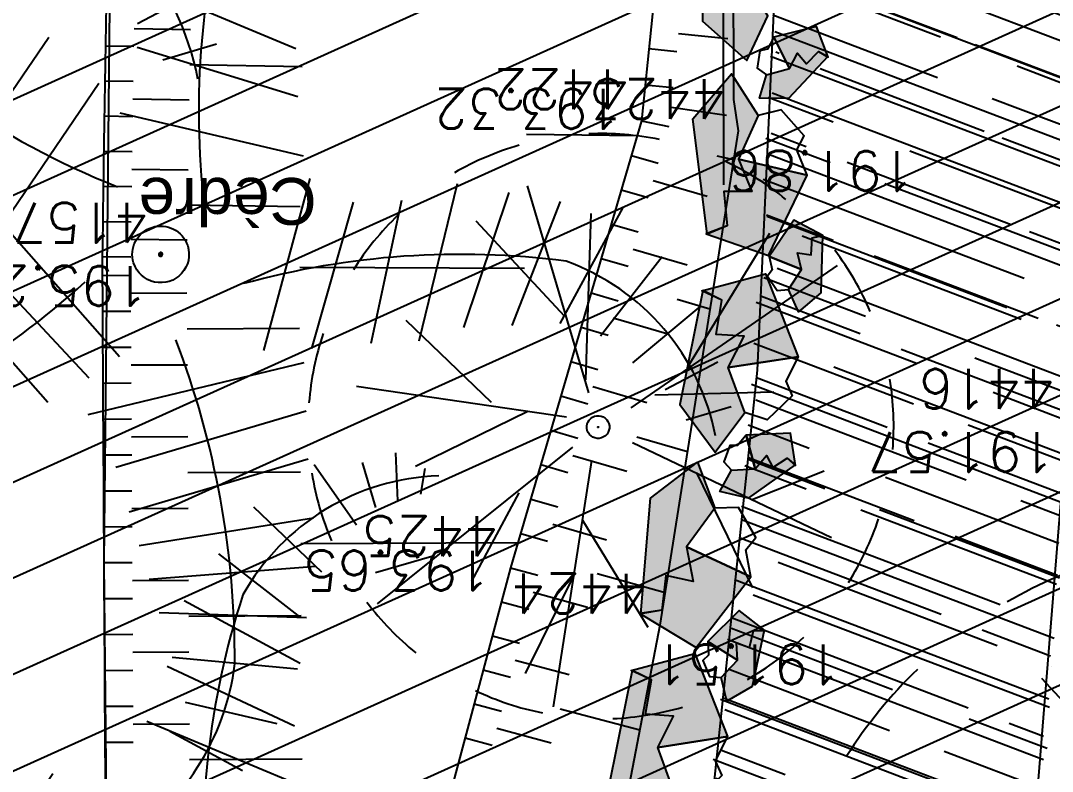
# Model space of a CAD drawing. Extents: x -594 to 29166, y -5797 to 14313.
# Drawn here: x 16123 to 17004, y -4234 to -3592 of the extents above; entities that cross this region are included whole.
import ezdxf
from ezdxf.enums import TextEntityAlignment as Align
from ezdxf.lldxf.tags import DXFTag

# ---------------------------------------------------------------- set-up
doc = ezdxf.new("R2010")
doc.units = 0
doc.linetypes.add('Style de ligne -15', pattern=[2.0832800000000002, 1.25, -0.41656, 0.1388600000000001, -0.2778600000000001])
doc.layers.get('0').update_dxf_attribs({"color": 252})
for name, color, linetype in [('A SITE', 252, 'Continuous'), ('Fond topo - TAL', 252, 'Continuous'), ('Fond topo - TAL_HAC', 252, 'Continuous'), ('Fond topo - VEG', 252, 'Continuous'), ('Fond topo - VEG_TXT_ESSENCE', 252, 'Continuous'), ('Fond topo - Z_500', 252, 'Continuous'), ('prlm-VRD', 252, 'Continuous'), ('SA - béton balayé', 252, 'Continuous'), ('SA - EBC', 252, 'Continuous'), ('SA - gazon', 252, 'Continuous'), ('SA - rochers', 252, 'Continuous')]:
    doc.layers.add(name, color=color, linetype=linetype)
for name, color, linetype, plot in [('Fond topo - N', 252, 'Continuous', False), ('Fond topo - NCACHE', 252, 'Continuous', False), ('Fond topo - ZCACHE', 252, 'Continuous', False)]:
    doc.layers.add(name, color=color, linetype=linetype, plot=plot)
doc.layers.add('Fond topo - P', color=252, linetype='Continuous', lineweight=50)
doc.layers.add('Fond topo - VOI', color=252, linetype='Continuous', lineweight=25)
doc.styles.add('2000_ARIAL', font='arial.ttf', dxfattribs={"height": 0.400000006})
doc.styles.add('SIMPLEX', font='simplex_.ttf', dxfattribs={"height": 1.25})
tags = doc.linetypes.add('L16', pattern=[0.37500001490116125, 0.300000011920929, -0.07500000298023224]).pattern_tags.tags
tags[6:7] = [DXFTag(74, 4), DXFTag(75, 0), DXFTag(340, '0'), DXFTag(46, 0.0), DXFTag(50, 0.0), DXFTag(44, 0.0), DXFTag(45, 0.0)]
tags[4:5] = [DXFTag(74, 4), DXFTag(75, 0), DXFTag(340, '0'), DXFTag(46, 0.0), DXFTag(50, 0.0), DXFTag(44, 0.0), DXFTag(45, 0.0)]
tags = doc.linetypes.add('L8', pattern=[0.22500000894069674, 0.1500000059604645, -0.07500000298023224]).pattern_tags.tags
tags[6:7] = [DXFTag(74, 4), DXFTag(75, 0), DXFTag(340, '0'), DXFTag(46, 0.0), DXFTag(50, 0.0), DXFTag(44, 0.0), DXFTag(45, 0.0)]
tags[4:5] = [DXFTag(74, 4), DXFTag(75, 0), DXFTag(340, '0'), DXFTag(46, 0.0), DXFTag(50, 0.0), DXFTag(44, 0.0), DXFTag(45, 0.0)]
pattern_1 = [(339.1715360744705, (-355966725.0913794, -417896002.4038396), (120.5899727452301, 7.619611099305162), [750, -100, 250, -50]), (339.1715360744705, (-355966654.0479279, -417896002.6831044), (-23.08696394935313, 79.93273481872912), [150, -16.5, 300, -37.5]), (339.1715360744705, (-355966686.6133692, -417895971.5705341), (254.9204179624569, -61.13779932125717), [400, -70, 200, -50])]

# ---------------------------------------------------------------- blocks, each defined once
blk = doc.blocks.new('A 90.PTOPO')
at = {"layer": 'Fond topo - NCACHE', "style": 'SIMPLEX'}
blk.add_attdef('MAT', text='', height=0.34, dxfattribs=at).set_placement((0.09999999986030161, -0.09999999962747097), align=Align.TOP_LEFT)
at = {"layer": 'Fond topo - ZCACHE', "style": 'SIMPLEX'}
blk.add_attdef('ALT', (0.09999999986030161, 0.09999999962747097), '', height=0.34, dxfattribs=at)
blk = doc.blocks.new('A 90.RESINEUX')
at = {"ltscale": 2}
for p, q in [((-0.094168577, 0.128855591), (0.035826955, 0.18885353)), ((-0.08416892100000001, 0.08885696600000001), (0.035826955, 0.148854904)), ((0.115824206, 0.148854904), (0.205821113, 0.038858684)), ((-0.074169264, 0.058857997), (0.05582626800000001, 0.118855935)), ((0.06582592400000001, 0.118855935), (0.155822831, 0.008859715)), ((-0.444156549, 0.058857997), (-0.394158268, 0.108856279)), ((-0.124167546, -0.091136848), (-0.11416789, 0.098856622)), ((-0.41415758, 0.018859372), (-0.374158955, 0.08885696600000001)), ((-0.374158955, -0.011139597), (-0.33416033, 0.08885696600000001)), ((-0.33416033, -0.03113891), (-0.294161704, 0.08885696600000001)), ((-0.294161704, -0.051138223), (-0.264162735, 0.08885696600000001)), ((-0.254163079, -0.06113787900000001), (-0.234163766, 0.08885696600000001)), ((-0.204164797, -0.071137536), (-0.204164797, 0.08885696600000001)), ((-0.164166172, -0.08113719200000001), (-0.164166172, 0.08885696600000001)), ((0.045826612, -0.14113513), (0.125823863, -0.001139941)), ((0.09582489300000001, -0.151134786), (0.175822144, -0.03113891)), ((0.135823519, -0.161134443), (0.225820426, -0.051138223)), ((-0.104168234, -0.06113787900000001), (0.025827299, -0.14113513)), ((0.185821801, -0.171134099), (0.265819051, -0.08113719200000001)), ((-0.11416789, -0.101136505), (-0.004171670000000001, -0.171134099)), ((0.235820082, -0.191133412), (0.315817333, -0.111136161)), ((-0.124167546, -0.151134786), (-0.014171327, -0.211132724)), ((0.275818708, -0.201133068), (0.345816302, -0.151134786)), ((-0.134167203, -0.191133412), (-0.014171327, -0.261131006)), ((0.305817677, -0.231132037), (0.375815271, -0.191133412)), ((-0.134167203, -0.231132037), (-0.034170639, -0.301129632)), ((0.335816646, -0.271130662), (0.395814584, -0.25113135)), ((-0.144166859, -0.271130662), (-0.054169952, -0.341128257)), ((0.385814927, -0.291129975), (0.345816302, -0.291129975)), ((-0.154166515, -0.311129288), (-0.074169264, -0.3911265390000001)), ((0.345816302, -0.311129288), (0.385814927, -0.321128944)), ((0.365815615, -0.341128257), (0.345816302, -0.331128601)), ((-0.174165828, -0.341128257), (-0.124167546, -0.411125851)), ((-0.204164797, -0.36112757), (-0.174165828, -0.431125164)), ((-0.234163766, -0.381126882), (-0.22416411, -0.431125164)), ((-0.264162735, -0.3911265390000001), (-0.264162735, -0.431125164))]:
    blk.add_line(p, q, dxfattribs=at)
for centre, major_axis, ratio, start_param, end_param in [((0.626553274, 0.375004286), (0.495806787, 0.495806787), 0.9999999999992479, 2.407115294926716, 2.808261770600389), ((0.6156107310000001, -0.413017298), (-0.494244527, 0.494244527), 0.9999999999994863, 5.940864207087385, 6.402329262634387), ((-0.271161699, 0.231851691), (-0.148487321, 0.148487321), 0.999999999999426, 1.039500649605982, 1.948537937165391), ((-0.132308309, 0.771717634), (0.5413446150000001, 0.5413446150000001), 0.999999999999071, 3.63264165587472, 4.003214602841574), ((0, 0), (-0.001131371, 0.001131371), 0.99999999997417, 3.926990817000156, 7.06858347058995), ((0, 0), (-0.001131371, 0.001131371), 0.99999999997417, 0.7853981634103633, 3.926990817000156), ((-0.091248273, -0.737988308), (0.495574425, 0.495574425), 0.9999999999996342, 0.1822567691657557, 0.5883250715815413), ((-0.744748968, -0.046828497), (-0.4953887950000001, 0.4953887950000001), 0.9999999999996526, 3.509030027783859, 3.906773112117224), ((0.162823386, -0.300130027), (-0.141416496, 0.141416496), 0.9999999999997603, 3.670881203304562, 4.697745667496582), ((-0.265161906, -0.212133051), (-0.141416496, 0.141416496), 0.9999999999999891, 2.259520706035595, 3.289317319450373)]:
    blk.add_ellipse(centre, major_axis=major_axis, ratio=ratio, start_param=start_param, end_param=end_param, dxfattribs=at)
blk = doc.blocks.new('A 90.VEG14')
at = {"ltscale": 2, "flags": 128}
for points in [[(0.5, 0, -1), (-0.5, 0, -1)], [(0.016, 0, -1), (-0.016, 0, -1)]]:
    blk.add_lwpolyline(points, format="xyb", close=True, dxfattribs=at)
blk = doc.blocks.new('A 90.VEG12')
at = {"ltscale": 2}
for p, q in [((0.01815258799999997, 0.057406781), (0.100441039, 0.47293725)), ((0.05749608, 0.253444298), (0.145517598, 0.414706841)), ((0.037902722, 0.15845596), (-0.06593155700000003, 0.344147082)), ((-0.158788295, 0.086017079), (-0.245985314, 0.284587218)), ((0.04981112299999996, 0.033821695), (0.391570728, 0.285894318)), ((0.143890955, 0.107467204), (0.230033352, 0.253971609)), ((0.2917471699999999, 0.208620217), (0.392372872, 0.233301274)), ((-0.05229389700000003, 0.02983962500000001), (-0.383643778, 0.204631851)), ((-0.25001839, 0.135126714), (-0.3755999820000001, 0.091127132)), ((0.122915307, -0.02992704099999999), (0.317230371, 0.05540147100000001)), ((0.057557527, -0.01766878999999999), (0.411943876, -0.08413611500000001)), ((-0.05265807700000003, -0.029192154), (-0.412380265, -0.256628677)), ((-0.09359106700000003, -0.049762263), (-0.2956446150000001, -0.04653133200000001)), ((0.184132294, -0.04763066399999999), (0.323120213, -0.192805613)), ((0.01825986499999999, -0.057372749), (0.107637982, -0.4128258760000001)), ((0.02259491799999996, -0.07955337300000001), (0.001649748999999978, -0.36183712)), ((-0.151821475, -0.09483882200000002), (-0.2999525240000001, -0.315936062)), ((0.05371548199999998, -0.188497704), (0.197263789, -0.356749422))]:
    blk.add_line(p, q, dxfattribs=at)
for start, end in [(90, 103.8461539085843), (62.30769199853572, 76.15384597947835), (117.6923078993823, 131.5384619204946), (34.61538499867542, 48.46153799321151), (145.3846149358338, 159.2307690506909), (6.923076979206323, 20.76923090842763), (173.0769230068974, 186.9230769931026), (339.2307689837768, 353.0769230207937), (200.7692310571047, 214.6153850641662), (311.5384620067885, 325.3846150013246), (228.4615380795054, 242.3076921006177), (283.8461540205217, 297.6923080014643), (256.1538460914157, 270)]:
    blk.add_arc((0, 0), 0.496982058, start, end, dxfattribs=at)
blk = doc.blocks.new('A 90.VEG14A')
at = {"ltscale": 2, "flags": 128}
for points in [[(0.5, 0, -1), (-0.5, 0, -1)], [(0.016, 0, -1), (-0.016, 0, -1)]]:
    blk.add_lwpolyline(points, format="xyb", close=True, dxfattribs=at)
blk = doc.blocks.new('A 90.VEG12A')
at = {"ltscale": 2}
for p, q in [((0.01815258799999997, 0.057406781), (0.100441039, 0.47293725)), ((0.05749608, 0.253444298), (0.145517598, 0.414706841)), ((0.037902722, 0.15845596), (-0.06593155700000003, 0.344147082)), ((-0.158788295, 0.086017079), (-0.245985314, 0.284587218)), ((0.04981112299999996, 0.033821695), (0.391570728, 0.285894318)), ((0.143890955, 0.107467204), (0.230033352, 0.253971609)), ((0.2917471699999999, 0.208620217), (0.392372872, 0.233301274)), ((-0.05229389700000003, 0.02983962500000001), (-0.383643778, 0.204631851)), ((-0.25001839, 0.135126714), (-0.3755999820000001, 0.091127132)), ((0.122915307, -0.02992704099999999), (0.317230371, 0.05540147100000001)), ((-0.05265807700000003, -0.029192154), (-0.412380265, -0.256628677)), ((0.057557527, -0.01766878999999999), (0.411943876, -0.08413611500000001)), ((-0.09359106700000003, -0.049762263), (-0.2956446150000001, -0.04653133200000001)), ((0.184132294, -0.04763066399999999), (0.323120213, -0.192805613)), ((0.01825986499999999, -0.057372749), (0.107637982, -0.4128258760000001)), ((0.02259491799999996, -0.07955337300000001), (0.001649748999999978, -0.36183712)), ((-0.151821475, -0.09483882200000002), (-0.2999525240000001, -0.315936062)), ((0.05371548199999998, -0.188497704), (0.197263789, -0.356749422))]:
    blk.add_line(p, q, dxfattribs=at)
for start, end in [(90, 103.8461539085843), (62.30769199853572, 76.15384597947835), (117.6923078993823, 131.5384619204946), (34.61538499867542, 48.46153799321151), (145.3846149358338, 159.2307690506909), (6.923076979206323, 20.76923090842763), (173.0769230068974, 186.9230769931026), (339.2307689837768, 353.0769230207937), (200.7692310571047, 214.6153850641662), (311.5384620067885, 325.3846150013246), (228.4615380795054, 242.3076921006177), (283.8461540205217, 297.6923080014643), (256.1538460914157, 270)]:
    blk.add_arc((0, 0), 0.496982058, start, end, dxfattribs=at)
blk = doc.blocks.new('A$C380262B1')
at = {"layer": 'SA - béton balayé'}
h = blk.add_hatch(dxfattribs=at)
h.set_pattern_fill('BETON_BALAYE', color=256, scale=50, angle=-20.82846392552948, style=0, pattern_type=2)
h.set_pattern_definition(pattern_1)
h.paths.add_polyline_path([(8881.71337400563, -4822.254718188196), (8926.605590432882, -5222.941979952157), (8937.309807399288, -5725.218169763684), (8961.68604674749, -6453.212940320373), (8922.357669612393, -7197.974713519216), (8896.160543197766, -7522.700899466872), (8904.998919647187, -7608.945532888174), (8608.486957475543, -7622.181592322886), (8657.395799271762, -7154.89892968908), (8688.59150824137, -6476.455471199006), (8641.911846213043, -5756.578551512212), (8612.725805304945, -5208.879748545587), (8596.285939170048, -5062.008323054761), (8569.556855363771, -4974.555519595742)])
h = blk.add_hatch(dxfattribs=at)
h.set_pattern_fill('BETON_BALAYE', color=256, scale=50, angle=-20.82846392552948, style=0, pattern_type=2)
h.set_pattern_definition(pattern_1)
h.paths.add_polyline_path([(8904.998919647187, -7608.945532888174, 0.2291964160731382), (9059.271700493991, -7848.803107813001), (9180.402156058699, -7829.103327542543), (9295.063767163083, -7704.552292823792), (9438.851862121373, -7348.614370450377), (9568.337281467393, -6986.072663590312), (9700.131510617211, -6292.603562679142), (9984.820462344214, -6342.419567331672), (9967.769522452727, -6435.424489248544), (10000.2994349692, -6505.799243692309), (9849.795392295346, -7079.158111847937), (9751.667230157182, -7428.776296973228), (9594.324135687202, -7950.438685342669), (9501.04622147046, -8208.107724692672, -0.06613015150351405), (9428.499056166038, -8299.465415999293, -0.1364155875907942), (9242.393188877031, -8381.419203709811, -0.1273803863889565), (8908.933861041442, -8337.4905211851, -0.08835911510142351), (8747.351420251653, -8240.840688999742), (8692.356269061565, -8159.009769652039), (8584.546887874603, -7850.869195442647), (8608.486957475543, -7622.181592322886), (8611.658444302157, -7622.205065377057)])
at = {"layer": 'SA - EBC'}
h = blk.add_hatch(dxfattribs=at)
h.set_pattern_fill('_USER', color=256, scale=75, angle=-335.8284639255295, style=0, pattern_type=0)
h.set_pattern_definition([(24.17153607447054, (-355966725.0913794, -417896002.4038396), (-30.71023888770651, 68.42427367140989), [])])
h.paths.add_polyline_path([(9533.967289561406, -8391.022676602006), (7823.560263682157, -8197.032719478011), (7677.26634000428, -8624.200356937945), (6795.644808141515, -8561.406107898802), (5968.179506575689, -8295.55842038244), (5307.727831928059, -7899.99740216881, -0.3248648439675891), (5215.66356504336, -6186.960641667247, -0.2814891280233847), (6034.588919347152, -5793.906059488654), (6977.488194359466, -5966.359615046531, 0.1695292869953866), (8622.524935239926, -5863.042801246047, 0.3340686001642133), (8902.106720628217, -5382.998490706086, 0.09326601099187866), (8620.675744628534, -4484.154293872416, 0.153138720952933), (7983.041431754827, -3856.574170198292), (6774.001917056739, -3250.65084323287), (5737.27900213562, -2651.023222506046, -0.1642525569746835), (4858.435642998666, -1650.659172795713), (4817.150435736403, -1198.612694069743), (4848.756969021633, -647.3217743448913), (5422.659926814958, 1808.548009581864, 0.4390366150430304), (6435.564773995429, 2874.098786618561, -0.09336270403907257), (6508.739385334775, 3486.828686110675, 0.1042719612268155), (6540.439700800925, 3811.755312792957), (6460.564939025789, 4655.403570830822), (7373.38954936713, 4920.791836176068), (7554.008261486888, 4259.8578767851), (7298.873095074669, 4188.137014396489), (7509.021686343476, 3441.03382807225, -0.2009829630450486), (7456.712778378278, 3016.095944307745), (7105.68882166408, 2168.347155954689), (7082.51023539342, 1970.99042609334), (7207.488740049303, 1059.89730162546), (7767.198439734057, -779.9824859946966), (8823.304629139602, -984.4878826290369, 0.1214178809896852), (9894.772318005562, -3098.331943433732, 0.01018302281994621), (10254.53238859773, -3499.40192066133), (9617.819940159097, -3345.007801242173), (9300.242931814864, -4358.367580920458), (9996.567213023081, -4620.499769318849), (9784.691719617695, -7276.41688529402), (9646.94292745553, -8212.627615593374)])
at = {"layer": 'SA - rochers'}
for points in [[(8644.804379250854, -6817.344509158283), (8652.450551372021, -6788.310430571437), (8628.779942169785, -6791.627833899111), (8627.668028324842, -6762.050531432033), (8609.910392807797, -6757.374029234052), (8610.848660441115, -6856.744959205389), (8648.579930933192, -6890.248594991863), (8666.496224794537, -6852.062684670091)], [(8699.57497450523, -6893.166244123131), (8709.86201367341, -6882.733998261392), (8718.069902108982, -6887.379841320217), (8708.221927797422, -6861.304224655032), (8671.669783676043, -6870.541438646615), (8685.130556719378, -6897.206491045654), (8692.037054849789, -6884.046854823828)], [(8685.130556719378, -6897.206491045654), (8692.037054849789, -6884.046854823828), (8699.57497450523, -6893.166244123131), (8709.86201367341, -6882.733998261392), (8717.91062541306, -6886.958106141537), (8684.371054451913, -6922.941883839667), (8659.39639029093, -6922.57487187162), (8665.608873032033, -6902.64140535146)], [(8641.506399214268, -6974.640045408159), (8652.950794389471, -7002.397341839969), (8629.049236187711, -7002.261578198522), (8631.88588428311, -7031.723530124873), (8614.909145981073, -7038.723076879978), (8602.606335747987, -6940.11221062392), (8635.540058696643, -6901.882480271161), (8658.38181185536, -6937.342480942607)], [(8629.049236187711, -7002.261578198522), (8631.88588428311, -7031.723530124873), (8614.049138734117, -7038.423390034586), (8667.222818220034, -7056.952822767198), (8700.275441538543, -6988.334275223315), (8641.506399214268, -6974.640045408159), (8652.950794389471, -7002.397341839969)], [(8703.537103999406, -7056.440763548017), (8704.334885301068, -7041.811393294483), (8713.561443286017, -7039.855908136815), (8688.912730989978, -7026.842016912997), (8667.64508583583, -7057.971948385239), (8695.390978036448, -7069.034628383815), (8691.849581617862, -7054.600839689374)], [(8695.390978036448, -7069.034628383815), (8691.849581617862, -7054.600839689374), (8703.537103999406, -7056.440763548017), (8704.334885301068, -7041.811393294483), (8713.162786094472, -7039.645427279174), (8711.867008404806, -7088.819160684943), (8692.91238435544, -7105.085407011211), (8684.364573750645, -7086.036182194948)], [(8622.455871431157, -7124.402893893421), (8627.448686445132, -7095.228847675025), (8610.152183054015, -7087.237065285444), (8664.543146593496, -7072.663007304072), (8692.466826504096, -7143.523779883981), (8632.850732142106, -7152.864742744714), (8646.302849100903, -7126.022943016142)], [(8632.850732142106, -7152.864742744714), (8646.302849100903, -7126.022943016142), (8622.455871431157, -7124.402893893421), (8627.448686445132, -7095.228847675025), (8611.031878227368, -7087.001351080835), (8591.519836103544, -7184.442319348454), (8621.556838182732, -7224.987613596022), (8646.94125582464, -7191.300988942385)], [(8670.862615248188, -7238.327309675515), (8683.07471992448, -7230.23290252313), (8690.152096142992, -7236.467005219311), (8685.875547071919, -7208.923739008605), (8648.205133900046, -7210.448643378913), (8655.896115629002, -7239.311530068517), (8665.360638406128, -7227.85297203809)], [(8597.283874126151, -7306.121915578842), (8602.776993159205, -7335.639153327793), (8579.413957474753, -7330.592225305736), (8576.132746692747, -7360.007983632386), (8558.079604525119, -7363.367649354041), (8566.313619352877, -7264.334003254771), (8606.403657095507, -7233.692017942667), (8621.46700648591, -7273.090658057481)], [(8655.896115629002, -7239.311530068517), (8665.360638406128, -7227.85297203809), (8670.862615248188, -7238.327309675515), (8683.07471992448, -7230.23290252313), (8690.082929143682, -7236.021532956511), (8649.861744930968, -7264.340985938907), (8625.496071903035, -7258.847123384476), (8635.674078017473, -7240.616758167744)], [(8579.413957474753, -7330.592225305736), (8576.132746692747, -7360.007983632386), (8557.299584057182, -7362.897550687194), (8605.527734616771, -7391.963433939964), (8651.98195190169, -7331.606274843216), (8597.283874126151, -7306.121915578842), (8602.776993159205, -7335.639153327793)], [(8651.000894745812, -7392.099542915821), (8654.491643002257, -7377.870361320674), (8663.920706091449, -7377.655745670199), (8642.105407919735, -7360.306015145034), (8615.44526652433, -7386.963513493538), (8640.665285568684, -7402.968764770776), (8639.85558715649, -7388.128948956728)], [(8640.665285568684, -7402.968764770776), (8639.85558715649, -7388.128948956728), (8651.000894745812, -7392.099542915821), (8654.491643002257, -7377.870361320674), (8663.56787532568, -7377.375138923526), (8653.196295816451, -7425.460120197386), (8631.559334276244, -7437.938519008458), (8626.683612214401, -7417.636662814766)], [(8562.158939940855, -7448.989274166524), (8567.15175495483, -7419.815227948129), (8549.855251563713, -7411.823445744812), (8604.246215103194, -7397.249387763441), (8632.169895013794, -7468.110160343349), (8572.553800651804, -7477.451123204082), (8586.0059176106, -7450.609323382378)], [(8572.553800651804, -7477.451123204082), (8586.0059176106, -7450.609323382378), (8562.158939940855, -7448.989274166524), (8567.15175495483, -7419.815227948129), (8550.734946737066, -7411.587731540203), (8531.222904613242, -7509.02869971469), (8561.25990669243, -7549.573993869126), (8586.644324334338, -7515.887369308621)]]:
    blk.add_hatch(color=250, dxfattribs=at).paths.add_polyline_path(points)
at = {"layer": 'Fond topo - TAL', "ltscale": 2, "flags": 128}
blk.add_lwpolyline([(8112.694165902212, -8169.013955816627, -0.00182447519711596), (8104.047135822475, -7836.179340258241, -0.004093627037736285), (8101.949246646836, -7687.802195549011, -0.0001187648651680092), (8098.44249705784, -7074.012840539217, -0.004507894899441317), (8098.499747319147, -7057.84149132669, -0.001609595023341875), (8102.762452000752, -6787.647017370909, 0.0005642418226581465), (8108.240517182276, -6481.058989372104)], format="xyb", dxfattribs=at)
blk.add_lwpolyline([(8599.961440451443, -6539.95051542297), (8558.628018805757, -6942.036497313529), (8446.938260132447, -7323.90034943819), (8283.648501802236, -7935.002863034606)], dxfattribs=at)
at = {"layer": 'Fond topo - TAL', "linetype": 'L8', "ltscale": 2, "flags": 128}
for points in [[(8636.562655633315, -6557.039647549391), (8637.422562344, -6923.602072522044)], [(8627.820448251441, -6630.006301961839), (8628.680354962125, -6996.568726934493)], [(8637.422562344, -6923.602072522044), (8641.164306132123, -6950.342648848891), (8574.415845703334, -7372.99649938941), (8527.311445074156, -7617.799435928464), (8536.83884725906, -7974.979818984866)]]:
    blk.add_lwpolyline(points, dxfattribs=at)
at = {"layer": 'Fond topo - TAL_HAC', "ltscale": 2}
for p, q in [((8125.403000926599, -6863.111168518662), (8173.395896097645, -6863.937009591609)), ((8590.450942097232, -6867.166476137936), (8632.332372572273, -6871.471781283617)), ((8101.148260990158, -6877.708723302931), (8125.144854746759, -6878.11306072399)), ((8564.987006830052, -6880.177115369588), (8588.86119518429, -6882.631321623921)), ((8172.901634080335, -6893.906818795949), (8268.888581451029, -6895.489834994078)), ((8100.653149653226, -6907.730036322027), (8124.65002653189, -6908.117206953466)), ((8561.807512724772, -6911.106806434691), (8585.681701125577, -6913.561012782156)), ((8124.413344683126, -6923.119453340769), (8172.40737224929, -6923.876627814025)), ((8583.930922159925, -6930.106212384999), (8631.406429456547, -6937.182666454464)), ((8100.179514894262, -6937.751695886254), (8124.176662648097, -6938.121699728072)), ((8558.628018805757, -6942.036497313529), (8582.18014310114, -6946.651412546635)), ((8460.4081208352, -6953.325832542032), (8555.026774154976, -6954.349042009562)), ((8099.727357225493, -6967.773686349392), (8123.724763467908, -6968.126523122191)), ((8550.036498950794, -6971.410639770329), (8573.071420378983, -6978.148027509451)), ((8623.125966452062, -6971.746270358562), (8637.29257970117, -6974.858571588993)), ((8123.509546229616, -6983.129092678428), (8171.5046080295, -6983.817599155009)), ((8568.775660404935, -6992.835098784417), (8614.845503447577, -7006.309874262661)), ((8099.296676414087, -6997.795992810279), (8123.294328944758, -6998.131662327796)), ((8541.4449790027, -7000.784782320261), (8564.479900570586, -7007.522169966251)), ((8171.096106525511, -7013.788699917495), (8267.087190784514, -7015.09704310447)), ((8098.887473111972, -7027.818599529564), (8122.885359497741, -7028.137101791799)), ((8532.853459147736, -7030.158924683928), (8555.888380575925, -7036.89631242305)), ((8122.691607521847, -7043.139963969588), (8170.687605254352, -7043.759800493717)), ((8098.499747319147, -7057.84149132669), (8122.497855452821, -7058.142825774848)), ((8551.59262069501, -7051.583383604884), (8597.66246364452, -7065.058158896863)), ((8524.261939153075, -7059.533067326993), (8547.296860720962, -7066.270454972982)), ((8098.44249705784, -7074.012840539217), (8122.442137263715, -7073.881426826119)), ((8266.89024195075, -7067.109123151749), (8458.88866041787, -7067.888419982046)), ((8122.52634181641, -7089.225894212723), (8170.52561910823, -7088.962494488806)), ((8515.670419391245, -7088.907209597528), (8538.705340819433, -7095.644597243518)), ((8589.070943789557, -7094.432301353663), (8617.113339761272, -7102.634304203093)), ((8098.610909376293, -7104.702347517014), (8122.610546508804, -7104.570361319929)), ((8534.409580891952, -7110.331668611616), (8580.479423934594, -7123.806443810463)), ((8170.694750966504, -7119.650285411626), (8266.693292977288, -7119.121203478426)), ((8507.07889944315, -7118.281352333724), (8530.113820871338, -7125.018739886582)), ((8098.78005059436, -7135.391850210726), (8122.779684513807, -7135.259294323623)), ((8122.86461815238, -7150.60375854373), (8170.863882871345, -7150.338076427579)), ((8498.48737954162, -7147.655494697392), (8521.522301016375, -7154.392882250249)), ((8098.949920805171, -7166.081349086016), (8122.949551558122, -7165.948222950101)), ((8517.226540995762, -7169.079953804612), (8563.296383991838, -7182.554729096591)), ((8489.895859593526, -7177.029637247324), (8512.930781114846, -7183.767024800181)), ((8099.120520008728, -7196.770843677223), (8123.120147595182, -7196.637147665024)), ((8481.304339738563, -7206.403779517859), (8504.339261213318, -7213.141167163849)), ((8123.205810273066, -7211.981607787311), (8171.205062186345, -7211.713645514101)), ((8554.704864043742, -7211.928871646523), (8597.859405959025, -7224.550962913781)), ((8099.291848251596, -7227.460334543139), (8123.291472671553, -7227.326068188995)), ((8500.043501285836, -7227.828238531947), (8546.11334418878, -7241.303014103323)), ((8171.377109736204, -7242.401422001421), (8267.375601036474, -7241.863217018545)), ((8472.7128198836, -7235.777921974659), (8495.747741358355, -7242.515309713781)), ((8099.463905347511, -7258.149820938706), (8123.463526600972, -7258.014984708279)), ((8464.121299982071, -7265.152064431459), (8487.156221503392, -7271.889452263713)), ((8123.549918131903, -7273.359440919012), (8171.549157332629, -7273.08919839561)), ((8482.860461529344, -7286.576523259282), (8528.930304432288, -7300.051298737526)), ((8099.636691436172, -7288.839303608984), (8123.636309569702, -7288.703897222877)), ((8455.529779894277, -7294.526207167655), (8478.564701462165, -7301.263594813645)), ((8267.722586169839, -7303.234193194658), (8453.289687028155, -7302.185016311705)), ((8099.810206564143, -7319.528781995177), (8123.809821391478, -7319.392805546522)), ((8446.938260132447, -7323.90034943819), (8470.050572277978, -7330.367267690599)), ((8520.714883552864, -7328.747821599245), (8578.807845432311, -7345.186186023057)), ((8123.896941775456, -7334.737257752568), (8171.896168077365, -7334.464734978974)), ((8466.199828172103, -7344.781648740172), (8512.499462394044, -7357.444344833493)), ((8099.98445068486, -7350.218256004155), (8123.984062206, -7350.081709679216)), ((8439.162557339296, -7353.000469319522), (8462.349084345624, -7359.196029510349)), ((8172.071131365374, -7365.152494981885), (8268.06957111694, -7364.60516937077)), ((8100.159423658624, -7380.907726287842), (8124.159031873569, -7380.770609900355)), ((8431.386854639277, -7382.100588828325), (8454.573381552473, -7388.29614892602)), ((8124.246881203726, -7396.115057822317), (8172.246094653383, -7395.840254984796)), ((8450.685530202463, -7402.846208773553), (8497.05858421512, -7415.237329062074)), ((8100.335125485435, -7411.597192194313), (8124.334730627015, -7411.459505744278)), ((8423.611151846126, -7411.200708616525), (8446.797678852454, -7417.396268807352)), ((8100.51155644469, -7442.286654002964), (8124.511158326641, -7442.148397304118)), ((8415.835449052975, -7440.30082821846), (8439.021976059303, -7446.496388409287)), ((8489.2828815151, -7444.33744866401), (8557.196796359494, -7462.484398297966)), ((8124.599736556411, -7457.492841221392), (8172.598936827853, -7457.215757761151)), ((8435.134124709293, -7461.046448163688), (8481.507178675383, -7473.437568545341)), ((8408.059746259823, -7469.400947820395), (8431.246273266152, -7475.596508104354)), ((8100.688716350123, -7472.976111620665), (8124.688314786181, -7472.837285138667)), ((8172.776815714315, -7487.903501279652), (8268.775203125551, -7487.347054574639))]:
    blk.add_line(p, q, dxfattribs=at)
at = {"layer": 'Fond topo - VOI', "linetype": 'L16', "ltscale": 2, "flags": 128}
for points in [[(4762.046917900443, 238.3636347018182), (4744.886533962563, -628.3880593255162, 0.05175614001462255), (4870.208288822323, -1347.367929667234, 0.07683847699775821), (5066.27194066532, -1775.590235739946, 0.01799232695016924), (5358.835439849645, -2186.503778491169), (5613.365721609443, -2444.260468613356), (5834.291918156669, -2602.283104136586), (6107.654550438747, -2771.027723420411), (6328.572775190696, -2897.452903725207), (6736.167281540111, -3077.701525390148), (7110.550519963726, -3261.996826343238), (7474.467705143616, -3469.94332484901), (8019.66461436823, -3867.204469256103), (8369.588063564152, -4093.691645469517), (8673.967560986057, -4325.454038009048), (8867.84865250811, -4698.872511088848), (8926.605590432882, -5222.941979952157), (8937.309807399288, -5725.218169763684), (8961.68604674749, -6453.212940320373), (8922.357669612393, -7197.974713519216), (8896.160543197766, -7522.700899466872), (8904.998919647187, -7608.945532888174, 0.2291964161509024), (9059.271700493991, -7848.803107813001), (9180.402156058699, -7829.103327542543), (9295.063767163083, -7704.552292823792), (9438.851862121373, -7348.614370450377), (9568.337281467393, -6986.072663590312), (9698.08252635412, -6304.42692283541), (9752.49419505708, -5990.452452935278), (9901.923248637468, -5223.192230798304), (10034.23697636463, -4581.797400210053), (10215.13281264342, -3875.803777109832)], [(5756.437695631757, -2865.993911400437, -0.002426532655408154), (5986.791364848614, -3000.535575114191, 0.01108269577173768), (6205.058853933588, -3123.000844661146, 0.002199676188283067), (6460.17950871028, -3257.362025137991, 0.00347098289485792), (6622.81427946873, -3340.67263379693, 0.008144483090189688), (6784.823285462335, -3418.966592475772, -0.006775138349132658), (6979.829362360761, -3512.549137696624, -0.01189088554474296), (7158.496042806655, -3606.649919971824, -0.01090445597054321), (7348.442050488666, -3718.032985925674, -0.01787369539097641), (7538.700041873381, -3844.845134206116, -0.008610107040065807), (7919.072878872976, -4128.563786111772, -0.006108992419635383), (8043.528810050339, -4227.226745896041, -0.009426701389239399), (8122.161547234282, -4293.643600586802, -0.04577587075853611), (8261.372647527605, -4440.382744558156, -0.03491605834605333), (8410.487959999591, -4659.382773283869, -0.005171303418082488), (8467.18386001885, -4758.9484333992, -0.008638596706901086), (8499.466220801696, -4819.468639604747, -0.01206913161195214), (8515.513623273, -4852.807806618512, -0.003352022640495587), (8569.556855363771, -4974.555519595742, -0.05728176819019055), (8596.285939170048, -5062.008323054761, -0.03537220502369592), (8612.725805304945, -5208.879748545587), (8641.911846213043, -5756.578551512212), (8688.59150824137, -6476.455471199006), (8657.395799271762, -7154.89892968908), (8584.546887874603, -7850.869195442647), (8692.356269061565, -8159.009769652039)]]:
    blk.add_lwpolyline(points, format="xyb", dxfattribs=at)
at = {"layer": 'SA - gazon'}
blk.add_lwpolyline([(6335.097335232422, -8359.223193768412), (8057.269217772409, -8593.626281712204), (8064.168887026608, -8502.649121172726), (8037.17222311534, -8502.275944128633), (8034.099470125511, -8377.921277843416), (8088.124416163191, -8379.947222396731), (8112.694165902212, -8169.013955816627), (8105.438650585711, -7896.699278987944), (8099.810206564143, -7319.528781995177), (8108.240517089143, -6481.058989278972), (8111.127034155652, -6301.527358964086), (8115.010501211509, -6015.823767706752), (8097.249455563724, -6019.099949859083), (7065.539644984528, -5989.307402633131), (7066.724722320214, -5982.678354717791), (7046.897906344384, -5978.867462277412), (7110.627524135634, -5621.77929636091), (6884.419546322897, -5581.409454066306)], dxfattribs=at)
at = {"layer": 'SA - rochers', "ltscale": 0.5, "elevation": 1e-07, "flags": 128}
for points in [[(8644.804379250854, -6817.344509158283), (8652.450551372021, -6788.310430571437), (8628.779942169785, -6791.627833899111), (8627.668028324842, -6762.050531432033), (8609.910392807797, -6757.374029234052), (8610.848660441115, -6856.744959205389), (8648.579930933192, -6890.248594991863), (8666.496224794537, -6852.062684670091)], [(8641.506399214268, -6974.640045408159), (8652.950794389471, -7002.397341839969), (8629.049236187711, -7002.261578198522), (8631.88588428311, -7031.723530124873), (8614.909145981073, -7038.723076879978), (8602.606335747987, -6940.11221062392), (8635.540058696643, -6901.882480271161), (8658.38181185536, -6937.342480942607)], [(8658.38181185536, -6937.342480942607), (8641.506399214268, -6974.640045408159), (8700.275441538543, -6988.334275223315), (8691.365694766864, -6966.724527999759), (8697.754086460918, -6954.609394073486), (8677.873406838626, -6932.466448098421)], [(8629.049236187711, -7002.261578198522), (8631.88588428311, -7031.723530124873), (8614.049138734117, -7038.423390034586), (8667.222818220034, -7056.952822767198), (8700.275441538543, -6988.334275223315), (8641.506399214268, -6974.640045408159), (8652.950794389471, -7002.397341839969)], [(8622.455871431157, -7124.402893893421), (8627.448686445132, -7095.228847675025), (8610.152183054015, -7087.237065285444), (8664.543146593496, -7072.663007304072), (8692.466826504096, -7143.523779883981), (8632.850732142106, -7152.864742744714), (8646.302849100903, -7126.022943016142)], [(8632.850732142106, -7152.864742744714), (8646.302849100903, -7126.022943016142), (8622.455871431157, -7124.402893893421), (8627.448686445132, -7095.228847675025), (8611.031878227368, -7087.001351080835), (8591.519836103544, -7184.442319348454), (8621.556838182732, -7224.987613596022), (8646.94125582464, -7191.300988942385)], [(8646.94125582464, -7191.300988942385), (8632.850732142106, -7152.864742744714), (8692.466826504096, -7143.523779883981), (8681.994018191472, -7164.420790411532), (8687.475362746045, -7176.972399000078), (8666.02209014818, -7197.595410048962)], [(8597.283874126151, -7306.121915578842), (8602.776993159205, -7335.639153327793), (8579.413957474753, -7330.592225305736), (8576.132746692747, -7360.007983632386), (8558.079604525119, -7363.367649354041), (8566.313619352877, -7264.334003254771), (8606.403657095507, -7233.692017942667), (8621.46700648591, -7273.090658057481)], [(8621.46700648591, -7273.090658057481), (8597.283874126151, -7306.121915578842), (8651.98195190169, -7331.606274843216), (8647.70542201586, -7308.626369386911), (8656.448161276057, -7298.083479329944), (8641.544694500044, -7272.326186206192)], [(8579.413957474753, -7330.592225305736), (8576.132746692747, -7360.007983632386), (8557.299584057182, -7362.897550687194), (8605.527734616771, -7391.963433939964), (8651.98195190169, -7331.606274843216), (8597.283874126151, -7306.121915578842), (8602.776993159205, -7335.639153327793)], [(8562.158939940855, -7448.989274166524), (8567.15175495483, -7419.815227948129), (8549.855251563713, -7411.823445744812), (8604.246215103194, -7397.249387763441), (8632.169895013794, -7468.110160343349), (8572.553800651804, -7477.451123204082), (8586.0059176106, -7450.609323382378)], [(8572.553800651804, -7477.451123204082), (8586.0059176106, -7450.609323382378), (8562.158939940855, -7448.989274166524), (8567.15175495483, -7419.815227948129), (8550.734946737066, -7411.587731540203), (8531.222904613242, -7509.02869971469), (8561.25990669243, -7549.573993869126), (8586.644324334338, -7515.887369308621)], [(8586.644324334338, -7515.887369308621), (8572.553800651804, -7477.451123204082), (8632.169895013794, -7468.110160343349), (8621.69708670117, -7489.0071708709), (8627.178431255743, -7501.558779366314), (8605.725158657879, -7522.181790322065)]]:
    blk.add_lwpolyline(points, close=True, dxfattribs=at)
at = {"layer": 'SA - rochers', "ltscale": 0.2475000023841858, "elevation": 1e-07, "flags": 128}
for points in [[(8699.57497450523, -6893.166244123131), (8709.86201367341, -6882.733998261392), (8718.069902108982, -6887.379841320217), (8708.221927797422, -6861.304224655032), (8671.669783676043, -6870.541438646615), (8685.130556719378, -6897.206491045654), (8692.037054849789, -6884.046854823828)], [(8665.608873032033, -6902.64140535146), (8685.130556719378, -6897.206491045654), (8671.669783676043, -6870.541438646615), (8666.29290273413, -6880.786543525755), (8659.663841733709, -6882.20756649971), (8657.56809222512, -6896.78803589195)], [(8685.130556719378, -6897.206491045654), (8692.037054849789, -6884.046854823828), (8699.57497450523, -6893.166244123131), (8709.86201367341, -6882.733998261392), (8717.91062541306, -6886.958106141537), (8684.371054451913, -6922.941883839667), (8659.39639029093, -6922.57487187162), (8665.608873032033, -6902.64140535146)], [(8703.537103999406, -7056.440763548017), (8704.334885301068, -7041.811393294483), (8713.561443286017, -7039.855908136815), (8688.912730989978, -7026.842016912997), (8667.64508583583, -7057.971948385239), (8695.390978036448, -7069.034628383815), (8691.849581617862, -7054.600839689374)], [(8695.390978036448, -7069.034628383815), (8691.849581617862, -7054.600839689374), (8703.537103999406, -7056.440763548017), (8704.334885301068, -7041.811393294483), (8713.162786094472, -7039.645427279174), (8711.867008404806, -7088.819160684943), (8692.91238435544, -7105.085407011211), (8684.364573750645, -7086.036182194948)], [(8684.364573750645, -7086.036182194948), (8695.390978036448, -7069.034628383815), (8667.64508583583, -7057.971948385239), (8670.40215129964, -7069.209012761712), (8666.376690892503, -7074.664232693613), (8674.463447695598, -7086.976284347475)], [(8635.674078017473, -7240.616758167744), (8655.896115629002, -7239.311530068517), (8648.205133900046, -7210.448643378913), (8640.836766874418, -7219.369416497648), (8634.057166287675, -7219.397173635662), (8629.008502094075, -7233.235281892121)], [(8670.862615248188, -7238.327309675515), (8683.07471992448, -7230.23290252313), (8690.152096142992, -7236.467005219311), (8685.875547071919, -7208.923739008605), (8648.205133900046, -7210.448643378913), (8655.896115629002, -7239.311530068517), (8665.360638406128, -7227.85297203809)], [(8655.896115629002, -7239.311530068517), (8665.360638406128, -7227.85297203809), (8670.862615248188, -7238.327309675515), (8683.07471992448, -7230.23290252313), (8690.082929143682, -7236.021532956511), (8649.861744930968, -7264.340985938907), (8625.496071903035, -7258.847123384476), (8635.674078017473, -7240.616758167744)], [(8651.000894745812, -7392.099542915821), (8654.491643002257, -7377.870361320674), (8663.920706091449, -7377.655745670199), (8642.105407919735, -7360.306015145034), (8615.44526652433, -7386.963513493538), (8640.665285568684, -7402.968764770776), (8639.85558715649, -7388.128948956728)], [(8640.665285568684, -7402.968764770776), (8639.85558715649, -7388.128948956728), (8651.000894745812, -7392.099542915821), (8654.491643002257, -7377.870361320674), (8663.56787532568, -7377.375138923526), (8653.196295816451, -7425.460120197386), (8631.559334276244, -7437.938519008458), (8626.683612214401, -7417.636662814766)], [(8626.683612214401, -7417.636662814766), (8640.665285568684, -7402.968764770776), (8615.44526652433, -7386.963513493538), (8616.075636958703, -7398.516680113971), (8611.110347649083, -7403.132918477058), (8616.779494611546, -7416.728617250919)]]:
    blk.add_lwpolyline(points, close=True, dxfattribs=at)
at = {"layer": 'Fond topo - P', "ltscale": 2}
ref = blk.add_blockref('A 90.PTOPO', (8558.628018805757, -6942.036497313529), dxfattribs=dict(at, xscale=100, yscale=100, zscale=100, rotation=179.9607580165254))
ref.add_attrib('MAT', '4422', dxfattribs={"layer": 'Fond topo - N', "color": 0, "ltscale": 2, "height": 34, "rotation": 179.9607579854925, "style": 'SIMPLEX'}).set_placement((8548.634870210662, -6932.02965054661), align=Align.TOP_LEFT)
ref.add_attrib('ALT', '193.32', (8541.913062194362, -6914.671129919589), dxfattribs={"layer": 'Fond topo - Z_500', "color": 0, "ltscale": 2, "height": 34, "rotation": 179.9607579854925, "style": 'SIMPLEX'})
ref = blk.add_blockref('A 90.PTOPO', (8641.164306132123, -6950.342648848891), dxfattribs=dict(at, xscale=100, yscale=100, zscale=100, rotation=179.9607580165254))
ref.add_attrib('MAT', '4423', dxfattribs={"layer": 'Fond topo - N', "color": 0, "ltscale": 2, "height": 34, "rotation": 179.9607579854925, "style": 'SIMPLEX'}).set_placement((8631.17115763016, -6940.335802081972), align=Align.TOP_LEFT)
ref.add_attrib('ALT', '191.86', (8792.844061320648, -6967.762182932347), dxfattribs={"layer": 'Fond topo - Z_500', "color": 0, "ltscale": 2, "height": 34, "rotation": 179.9607579854925, "style": 'SIMPLEX'})
ref = blk.add_blockref('A 90.PTOPO', (8148.044635821134, -7056.038120947778), dxfattribs=dict(at, xscale=100, yscale=100, zscale=100, rotation=179.9607580165254))
ref.add_attrib('MAT', '4157', dxfattribs={"layer": 'Fond topo - N', "color": 0, "ltscale": 2, "height": 34, "rotation": 179.9607579854925, "style": 'SIMPLEX'}).set_placement((8138.051487272605, -7046.031274367124), align=Align.TOP_LEFT)
ref.add_attrib('ALT', '195.22', (8138.037789193913, -7066.031269636005), dxfattribs={"layer": 'Fond topo - Z_500', "color": 0, "ltscale": 2, "height": 34, "rotation": 179.9607579854925, "style": 'SIMPLEX'})
ref = blk.add_blockref('A 90.PTOPO', (8922.357669612393, -7197.974713519216), dxfattribs=dict(at, xscale=100, yscale=100, zscale=100, rotation=179.9607580165254))
ref.add_attrib('MAT', '4416', dxfattribs={"layer": 'Fond topo - N', "color": 0, "ltscale": 2, "height": 34, "rotation": 179.9607579854925, "style": 'SIMPLEX'}).set_placement((8912.364521017298, -7187.967866845429), align=Align.TOP_LEFT)
ref.add_attrib('ALT', '191.57', (8912.350822845474, -7207.96786211431), dxfattribs={"layer": 'Fond topo - Z_500', "color": 0, "ltscale": 2, "height": 34, "rotation": 179.9607579854925, "style": 'SIMPLEX'})
ref = blk.add_blockref('A 90.PTOPO', (8446.938260132447, -7323.90034943819), dxfattribs=dict(at, xscale=100, yscale=100, zscale=100, rotation=179.9607580165254))
ref.add_attrib('MAT', '4425', dxfattribs={"layer": 'Fond topo - N', "color": 0, "ltscale": 2, "height": 34, "rotation": 179.9607579854925, "style": 'SIMPLEX'}).set_placement((8436.94511144422, -7313.893503043801), align=Align.TOP_LEFT)
ref.add_attrib('ALT', '193.65', (8430.518732359633, -7309.332648012787), dxfattribs={"layer": 'Fond topo - Z_500', "color": 0, "ltscale": 2, "height": 34, "rotation": 179.9607579854925, "style": 'SIMPLEX'})
ref = blk.add_blockref('A 90.PTOPO', (8574.415845703334, -7372.99649938941), dxfattribs=dict(at, xscale=100, yscale=100, zscale=100, rotation=179.9607580165254))
ref.add_attrib('MAT', '4424', dxfattribs={"layer": 'Fond topo - N', "color": 0, "ltscale": 2, "height": 34, "rotation": 179.9607579854925, "style": 'SIMPLEX'}).set_placement((8564.422697108239, -7362.989652715623), align=Align.TOP_LEFT)
ref.add_attrib('ALT', '191.51', (8729.928661836311, -7389.491204824299), dxfattribs={"layer": 'Fond topo - Z_500', "color": 0, "ltscale": 2, "height": 34, "rotation": 179.9607579854925, "style": 'SIMPLEX'})
at = {"layer": 'Fond topo - VEG', "ltscale": 2, "zscale": 100}
for name, p, xscale, yscale, rotation in [('A 90.RESINEUX', (7611.238876217976, -6720.012845098972), 1196.73373607391, 1196.73373607391, 106.5439777453509), ('A 90.RESINEUX', (8148.044635821134, -7056.038120947778), 997.2781133949251, 997.2781133949251, 106.5439777453508), ('A 90.VEG12A', (8524.016311066225, -7202.901049144566), 503.1999999999999, 503.1999999999999, 182.3278434684567), ('A 90.VEG14', (8148.044635821134, -7056.038120947778), 48.44799999999999, 48.44799999999999, 197.7368755850334), ('A 90.RESINEUX', (8151.491828588769, -7685.577584523708), 997.2781133949251, 997.2781133949251, 106.5439777453508), ('A 90.VEG14A', (8521.647186484188, -7203.658813238144), 19.38, 19.38, 197.7368755850334), ('A 90.VEG12', (9069.972044089809, -7697.378731146455), 799.9999999999999, 799.9999999999999, 182.3278434684567)]:
    blk.add_blockref(name, p, dxfattribs=dict(at, xscale=xscale, yscale=yscale, rotation=rotation))
at = {"layer": 'Fond topo - VEG_TXT_ESSENCE', "style": '2000_ARIAL'}
blk.add_text('Cèdre', height=40, rotation=179.9607579921626, dxfattribs=at).set_placement((8281.354119442403, -6990.779257006943))

msp = doc.modelspace()

# ---------------------------------------------------------------- linework, layer by layer
at = {"layer": 'A SITE', "linetype": 'Style de ligne -15', "lineweight": 50, "ltscale": 25.4}
msp.add_open_spline([(4176.460323989, 5442.268083721201), (4369.671814654253, 5480.305082514233), (4562.883305319505, 5518.342081307264), (4903.035870079556, 5519.770962749722), (5243.188434839607, 5521.199844192178), (5979.862232432676, 5524.644192387673), (6716.536030025745, 5528.088540583168), (7278.196035443951, 5527.680984529125), (7839.856040862154, 5527.273428475082), (8021.33605249903, 5527.04436151977), (8202.816064135908, 5526.815294564457), (8808.175518535207, 5525.355672830381), (9413.534972934507, 5523.896051096305), (10716.35055125782, 5525.292875773189), (12019.16612958114, 5526.689700450073), (12242.59736941556, 5526.219074095052), (12466.02860924998, 5525.748447740031), (12816.58825669966, 5520.962446153984), (13167.14790414932, 5516.176444567938), (13202.67334411069, 5616.323253230989), (13238.19878407206, 5716.470061894041), (13267.88797985007, 5802.201202280354), (13297.57717562809, 5887.932342666667), (13327.26637146807, 5973.663483182873), (13356.95556730804, 6059.39462369908), (13408.40586833479, 6207.963585019167), (13459.85616936153, 6356.532546339254), (13477.00626972637, 6406.055533505653), (13494.1563700912, 6455.578520672052), (13528.56424594086, 6560.211756405557), (13562.97212179051, 6664.844992139062), (13573.34426940263, 6696.386357049848), (13583.71641701474, 6727.927721960633), (13599.14459516289, 6774.844311820367), (13614.57277331104, 6821.7609016801), (13678.89845151418, 7117.445058481407), (13743.22412971732, 7413.129215282714), (13957.44417426001, 7453.649993311512), (14171.6642188027, 7494.17077134031), (14164.33110006091, 7534.454284825461), (14156.99798131911, 7574.737798310613), (14190.69856097776, 7584.1885789299), (14224.3991406364, 7593.639359549188), (14227.54598275065, 7586.876309721521), (14230.6928248649, 7580.113259893854), (14293.31613396937, 7599.075882379029), (14355.93944307384, 7618.038504864206), (14360.33627129155, 7603.518153668139), (14364.73309950925, 7588.997802472074), (14537.19463817218, 7591.452871283189), (14709.72105367121, 7640.318572682433), (14664.80085229129, 7789.364483691123), (14619.88065091136, 7938.410394699813), (15047.10136485209, 8062.384212492531), (15474.32207879282, 8186.35803028525), (15686.72011032906, 8247.99634733282), (15899.1181418653, 8309.634664380394), (15904.18095425764, 8311.16615035549), (15909.24376664999, 8312.697636330588), (15908.24632720474, 8315.994988719141), (15907.24888775948, 8319.292341107695), (17672.66370066847, 8849.18489157519), (19438.07851357746, 9379.077442042686), (19648.94625719312, 9442.84166650947), (19859.81400080878, 9506.605890976254), (20255.34999765514, 9309.740046358256), (20650.88599450151, 9112.87420174026), (20960.83037043088, 8222.925854629979), (21270.77474636025, 7332.977507519699), (21180.20482578994, 7304.155253916865), (21089.63490521962, 7275.333000314032), (21163.08192130905, 7017.583632131451), (21236.52893739848, 6759.834263948869), (21251.59096196499, 6763.900398713808), (21266.65298653151, 6767.966533478745), (21275.66331628615, 6734.589920389879), (21284.67364604079, 6701.213307301014), (21269.90174220742, 6697.225493309333), (21255.12983837404, 6693.237679317652), (21270.02909754186, 6638.046934804524), (21284.92835670968, 6582.856190291396), (21291.18791271421, 6584.546016145794), (21297.44746871873, 6586.235842000193), (21305.99505503359, 6495.045994312171), (21402.88127022713, 6506.77370062368), (21487.34614140726, 6527.117243858374), (21571.8110125874, 6547.460787093069), (21569.54090915693, 6559.077459708715), (21567.27080572647, 6570.694132324361), (21604.9826147757, 6578.638180696444), (21642.69442382495, 6586.582229068526), (21649.99092684802, 6549.24424479024), (21657.28742987109, 6511.906260511954), (21652.49321263043, 6510.896351562153), (21647.69899538977, 6509.88644261235), (21807.59759874861, 5746.171790918018), (21967.49620210746, 4982.457139223686), (21977.29087856582, 4938.619647976331), (21987.08555502418, 4894.782156728977), (22015.77968985148, 4743.897667099305), (22044.47382467878, 4593.013177469635), (22063.49845796792, 4473.15386370534), (22082.52309125707, 4353.294549941044), (22101.17758034708, 4237.725041504161), (22119.8320694371, 4122.155533067276), (22124.34521501322, 4087.383801149612), (22128.85836058934, 4052.612069231947), (22138.67043277023, 3933.294823616047), (22148.48250495112, 3813.977578000148), (22152.89930715496, 3687.239417307076), (22157.31610935879, 3560.501256614004), (22156.076484195, 3368.858372212821), (22154.83685903121, 3177.215487811639), (22152.19921093334, 3078.786779554529), (22149.56156283546, 2980.358071297419), (22145.45597761818, 2863.604543402881), (22141.35039240089, 2746.851015508344), (22132.84957172425, 2586.184714510545), (22124.3487510476, 2425.518413512747), (22087.73229281092, 1950.645502867765), (22051.11583457425, 1475.772592222784), (21993.93267188069, 847.2728484507301), (21936.74950918714, 218.7731046786765), (21915.72911809816, 183.1543716948916), (21894.70872700917, 147.5356387111067), (21213.22959377029, 141.5663173796755), (20531.75046053142, 135.5969960482442), (20529.70391122794, 160.0584829811443), (20527.65736192447, 184.5199699140445), (20322.85211202239, 176.690893984845), (20118.04686212031, 168.8618180556456), (19882.16605612223, 159.8448189737624), (19646.28525012414, 150.8278198918793), (19256.88795437214, 145.1817412266304), (18867.49065862014, 139.5356625613815), (18773.40076004949, -158.0539794890239), (18679.31086147885, -455.6436215394293), (18604.52972435834, -1398.2892427307), (18529.74858723784, -2340.934863921971), (18635.05281645298, -2777.584667182492), (18740.3570456681, -3214.234470443014), (18588.75649128179, -3295.852804806581), (18437.15593689547, -3377.471139170148), (18384.51067286626, -3407.386502780186), (18331.86540883705, -3437.301866390224), (18280.61346701965, -3484.555506740129), (18229.36152520225, -3531.809147090034), (18125.26721579346, -3688.348619902795), (18021.17290638468, -3844.888092715555), (17973.14358509049, -3961.195121001385), (17925.1142637963, -4077.502149287216), (17903.6595444782, -4188.267269896076), (17882.2048251601, -4299.032390504935), (17853.8311819437, -4428.724102620885), (17825.4575387273, -4558.415814736834), (17795.32097892486, -4816.051617467339), (17765.18441912243, -5073.687420197844), (17828.42555699479, -5320.211674328882), (17891.66669486716, -5566.73592845992), (16164.83861855822, -5333.520038808841), (14438.01054224929, -5100.304149157763), (14043.04613360993, -5030.62411782032), (13648.08172497056, -4960.944086482877), (13506.14388269963, -4936.078551666066), (13364.20604042869, -4911.213016849256), (13220.84792956359, -4883.357134984888), (13077.48981869849, -4855.501253120519), (12791.93663099906, -4799.706438058725), (12506.38344329963, -4743.911622996931), (12128.34885504419, -4679.679125337937), (11750.31426678875, -4615.446627678944), (11530.96657057306, -4571.296341279807), (11311.61887435737, -4527.14605488067), (10549.50275420606, -4375.436976027418), (9787.386634054754, -4223.727897174167), (9847.497623255429, -3981.593318758593), (9907.608612456102, -3739.45874034302), (9806.224612371345, -3461.390401503092), (9704.840612286585, -3183.322062663164), (9715.186505392605, -3083.78428544866), (9725.532398498623, -2984.246508234157), (9824.047302511954, -2441.958219058206), (9922.562206525283, -1899.669929882255), (9651.720328772337, -1701.166952330637), (9380.878451019391, -1502.663974779018), (9447.608481402609, -1104.824686992503), (9514.338511785827, -706.9853992059885), (9834.997575414756, -611.0330797781556), (10155.65663904368, -515.0807603503229), (10247.11430860766, 11.58272047775972), (10338.57197817164, 538.2462013058423), (10143.19891171326, 564.034399210519), (9947.825845254876, 589.8225971151958), (9948.480143309253, 594.7796016490087), (9949.134441363629, 599.7366061828216), (9614.749591614567, 638.6852105942904), (9280.364741865505, 677.6338150057593), (8737.858740855809, 744.5739853015723), (8195.352739846112, 811.5141555973853), (7103.907474774716, 948.2615167649813), (6012.462209703319, 1085.008877932577), (5516.206690876444, 1145.917004896744), (5019.951172049568, 1206.825131860911), (4567.056891918675, 1262.264872866837), (4114.162611787784, 1317.704613872763), (4102.179930818145, 1307.408669484968), (4090.197249848507, 1297.112725097174), (3869.943570597327, 1322.109522471705), (3649.689891346147, 1347.106319846236), (3455.220307945352, 1370.40469088167), (3260.750724544557, 1393.703061917104), (3258.524318804017, 1373.559348491966), (3256.297913063478, 1353.415635066829), (2884.9618248586, 1399.247563906887), (2513.625736653723, 1445.079492746946), (2816.188598448748, 2481.82475935111), (3118.751460243772, 3518.570025955275), (3122.582998515823, 3517.421165562354), (3126.414536787875, 3516.272305169434), (3182.802811835182, 3704.331784302535), (3239.191086882488, 3892.391263435636), (3244.935288008489, 3911.548615905299), (3250.679489134491, 3930.705968374963), (3342.692954312362, 4248.16559893286), (3434.706419490234, 4565.625229490758), (3504.836904109278, 4748.284544670305), (3574.967388728322, 4930.943859849853), (3700.502833669992, 5086.55402693077), (3826.038278611662, 5242.164194011688), (4001.249301300331, 5342.216138866444), (4176.460323989, 5442.268083721201)], degree=2, knots=[0, 0, 0, 1, 1, 2, 2, 3, 3, 4, 4, 5, 5, 6, 6, 7, 7, 8, 8, 9, 9, 10, 10, 11, 11, 12, 12, 13, 13, 14, 14, 15, 15, 16, 16, 17, 17, 18, 18, 19, 19, 20, 20, 21, 21, 22, 22, 23, 23, 24, 24, 25, 25, 26, 26, 27, 27, 28, 28, 29, 29, 30, 30, 31, 31, 32, 32, 33, 33, 34, 34, 35, 35, 36, 36, 37, 37, 38, 38, 39, 39, 40, 40, 41, 41, 42, 42, 43, 43, 44, 44, 45, 45, 46, 46, 47, 47, 48, 48, 49, 49, 50, 50, 51, 51, 52, 52, 53, 53, 54, 54, 55, 55, 56, 56, 57, 57, 58, 58, 59, 59, 60, 60, 61, 61, 62, 62, 63, 63, 64, 64, 65, 65, 66, 66, 67, 67, 68, 68, 69, 69, 70, 70, 71, 71, 72, 72, 73, 73, 74, 74, 75, 75, 76, 76, 77, 77, 78, 78, 79, 79, 80, 80, 81, 81, 82, 82, 83, 83, 84, 84, 85, 85, 86, 86, 87, 87, 88, 88, 89, 89, 90, 90, 91, 91, 92, 92, 93, 93, 94, 94, 95, 95, 96, 96, 97, 97, 98, 98, 99, 99, 100, 100, 101, 101, 102, 102, 103, 103, 104, 104, 105, 105, 106, 106, 107, 107, 108, 108, 109, 109, 110, 110, 111, 111, 112, 112, 113, 113, 114, 114, 115, 115, 115], dxfattribs=at)

# ---------------------------------------------------------------- block references
at = {"layer": 'prlm-VRD'}
msp.add_blockref('A$C380262B1', (8094.782763188872, 3263.943246462347), dxfattribs=at)

doc.saveas('drawing.dxf')
